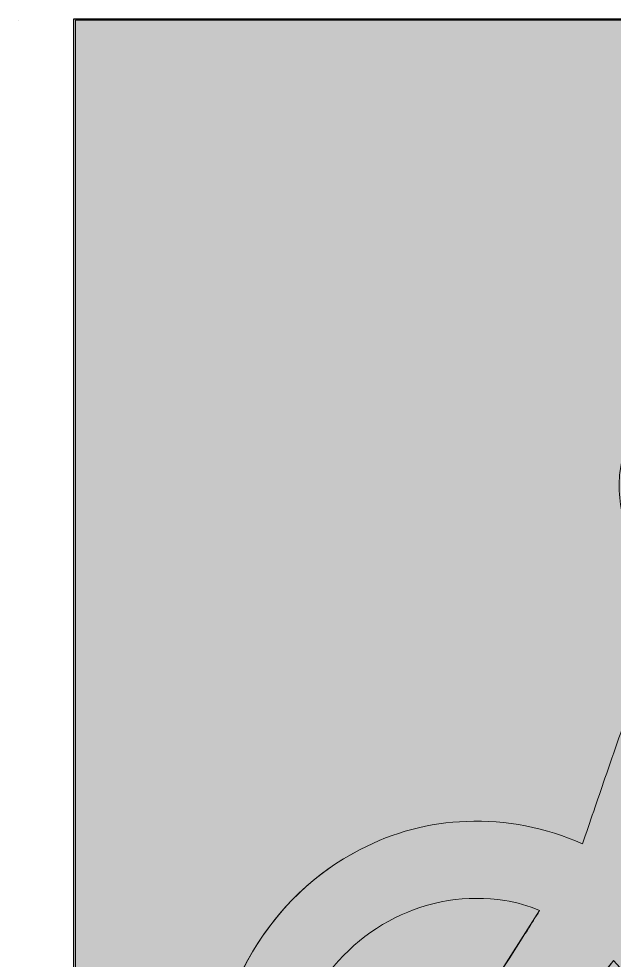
# Model space of a CAD drawing. Header units: millimetres. Extents: x 2995.8 to 3057.8, y 1058.7 to 1124.6.
# Drawn here: x 2995.76 to 3016.61, y 1091.65 to 1124.6 of the extents above; entities that cross this region are included whole.
import ezdxf

# ---------------------------------------------------------------- set-up
doc = ezdxf.new("R2010")
doc.units = ezdxf.units.MM
doc.layers.add('GSCOLORFILL', color=3, linetype='Continuous', lineweight=0)
doc.layers.add('GSDIMS', color=1, linetype='Continuous', lineweight=0)
doc.layers.add('L18', color=4, linetype='Continuous')

# ---------------------------------------------------------------- blocks, each defined once
blk = doc.blocks.new('*U2')
at = {"layer": 'GSCOLORFILL', "true_color": 0xfedb00, "transparency": 33554687}
blk.add_hatch(color=40, dxfattribs=at).paths.add_polyline_path([(-300, -300), (300, -300), (300, 300), (-300, 300)])
at = {"layer": 'GSCOLORFILL', "color": 40, "linetype": 'Continuous', "true_color": 0xfedb00, "transparency": 33554687}
blk.add_lwpolyline([(-300, -300), (300, -300), (300, 300), (-300, 300), (-300, -300)], close=True, dxfattribs=at)
blk.add_lwpolyline([(-300, -300), (300, -300), (300, 300), (-300, 300), (-300, -300)], close=True, dxfattribs=at)
blk = doc.blocks.new('Bicycle AUS 2018')
at = {"layer": 'GSCOLORFILL'}
h = blk.add_hatch(color=256, dxfattribs=at)
h.dxf.hatch_style = 1
edge = h.paths.add_edge_path()
edge.add_arc((-174.2538933044455, 96.50983226668625), 104.7960433011255, 0.4755107794097918, 8.8096309631827)
edge.add_arc((-163.9471123168294, 98.66018904284417), 94.28310745314866, 8.47753073448007, 38.3528545089831)
edge.add_arc((-173.4479617378956, 91.72752262532111), 106.0364447769996, 38.10501252996963, 44.36545297782136)
edge.add_arc((-94.30047169070487, 169.1083235864991), 4.652877219214307, 217.5241994949173, 224.0774512428846, ccw=False)
edge.add_arc((-93.19767495168313, 169.9766829580244), 6.05643949672824, 206.5432164093967, 217.6848630755323, ccw=False)
edge.add_arc((-94.39153577242378, 169.3758641177851), 4.71992666919776, 200.880745959887, 206.4948147006968, ccw=False)
edge.add_arc((-95.89288660795474, 168.8223619090728), 3.119948336465533, 191.4004319799403, 201.2106992593581, ccw=False)
edge.add_arc((-97.05493867677546, 168.5855949659091), 1.934024935165078, 181.4497121789017, 191.3293687231194, ccw=False)
edge.add_arc((-97.76210227229451, 168.5662840901773), 1.226599950280632, 169.3654600570968, 181.3836733278735, ccw=False)
edge.add_arc((-98.04284561997453, 168.6119189837177), 0.9422826253851898, 161.6424229289275, 168.942349732799, ccw=False)
edge.add_arc((216.2489548043671, 62.86101836594041), 332.548349166754, 160.4931002721359, 161.4039488722052, ccw=False)
edge.add_arc((435.4109695134199, -14.6318256742623), 565.0072022812006, 159.9690240346311, 160.5070749021045, ccw=False)
edge.add_arc((1386.002224813597, -358.6713012608673), 1575.939875857129, 159.6649004247236, 160.0554270509728, ccw=False)
edge.add_line((-91.7191284349733, 188.9837858786541), (-76.81296040173447, 220.9471919113753))
edge.add_arc((-69.3411561894131, 228.8600374410607), 10.88305943032223, 222.8032536832719, 226.6420839859713, ccw=False)
edge.add_arc((-72.51253242087924, 225.9773870549982), 6.597657275676644, 212.9035279255842, 223.1499375003015, ccw=False)
edge.add_arc((-74.63399299062672, 224.6216583512158), 4.080065160901094, 193.3711560833652, 213.1026763863658, ccw=False)
edge.add_arc((-74.77190002121523, 224.5366160085343), 3.926558929113919, 174.9549987676874, 192.6292135645836, ccw=False)
edge.add_arc((-73.08485004603372, 224.4065565619638), 5.61854180772044, 165.6201205405624, 175.1467191579512, ccw=False)
edge.add_arc((-69.72795435433987, 223.5565078295446), 9.081382594511691, 158.1367239465885, 165.6848970760875, ccw=False)
edge.add_arc((-342.7205168691224, 330.6912124162883), 284.1812015212621, 338.5866301753921, 339.7380673343114)
edge.add_arc((-2207.921998637196, 1000.897931661924), 2266.128848841357, 340.1731676682552, 340.6065343007783)
edge.add_arc((-60.25135631767619, 244.9064603411243), 10.71385903822818, 156.2026111756829, 160.8459239299384, ccw=False)
edge.add_arc((-66.27042734234692, 247.57899601958), 4.12819671393153, 145.5512016197421, 156.4329316615307, ccw=False)
edge.add_arc((-67.74206594418024, 248.6156010031827), 2.328367867918318, 108.70432571400781, 146.1013528633212, ccw=False)
edge.add_arc((-67.27250103116278, 246.9823102920818), 4.026755394590161, 88.8054236028143, 107.58009994874911, ccw=False)
edge.add_line((-67.18855211726577, 251.0081905172892), (-46.47004106178747, 283.8526739446502))
edge.add_arc((-104.8017177522268, 283.8142665509034), 58.33168933475041, 0.03772532131144522, 1.225898699178358)
edge.add_arc((-270.6264228203379, 280.3834214787046), 224.1918711370081, 1.19583146035947, 1.485127826404417)
edge.add_arc((18.41676887775634, 287.901625703695), 64.94908431331847, 180.5627439548861, 181.5066624243578, ccw=False)
edge.add_arc((-15.58733964687318, 287.5565641006348), 30.94322883518285, 179.270578456306, 180.5422444428416, ccw=False)
edge.add_arc((-29.33651762690294, 287.7999514267817), 17.19220240020001, 174.5064062645873, 179.4983137412543, ccw=False)
edge.add_arc((-33.00831690215591, 288.1015427929061), 13.50849280185539, 173.5908765310562, 174.288769556006, ccw=False)
edge.add_arc((-53.72515208690877, 290.4725945869472), 7.343669074901914, 353.2501478581846, 361.9209803998119)
edge.add_arc((-51.12656648234348, 290.5699355737406), 4.74329179327326, 1.798028454565653, 15.87804840833088)
edge.add_arc((-50.29445274353431, 290.7765363047341), 3.886510063344519, 16.30469916907055, 43.14355684706314)
edge.add_arc((-51.53825584430491, 289.6377086252529), 5.572839337886198, 42.94193104090525, 54.26621768281468)
edge.add_arc((-52.88207806446559, 287.8660963569397), 7.795948034379521, 53.85334900127741, 57.90276310817497)
edge.add_arc((-54.08258093077783, 285.9941245124651), 10.01970571632727, 57.77515116980378, 61.84861549258934)
edge.add_arc((122.7918142824777, 613.6133592129156), 362.2959765151696, 240.6453004250984, 241.6304990109881, ccw=False)
edge.add_arc((235.6667451465777, 814.6163361265156), 592.8234857293742, 240.05784100220228, 240.6600541425511, ccw=False)
edge.add_arc((655.3764799957162, 1543.27421238046), 1433.715013902781, 239.8088238574413, 240.0578710657888, ccw=False)
edge.add_arc((12975.00524932133, 22771.05284114488), 25977.38628094675, 239.8539057923187, 239.8676505938514, ccw=False)
edge.add_arc((-82.55062285390422, 287.1148436867081), 23.13760699243365, 60.07829531607966, 61.23067955987811)
edge.add_arc((-51.31674000949801, 344.3011672409459), 42.02252280600869, 240.4327539623176, 241.4275229773305, ccw=False)
edge.add_arc((-66.140168467126, 318.167390732195), 11.97741864556744, 237.50578836730222, 240.4208199511338, ccw=False)
edge.add_arc((-69.12749328130353, 313.4615337797277), 6.40345533587255, 233.20862642941222, 237.4305585363121, ccw=False)
edge.add_arc((-70.35656120416445, 311.8060918648353), 4.341655212109862, 228.6462241947926, 233.11380627679068, ccw=False)
edge.add_arc((-71.43326082051675, 310.6043971630439), 2.72826467447648, 217.8446186791297, 228.9455080888601, ccw=False)
edge.add_arc((-72.22396179546165, 309.986274170521), 1.724636367399282, 203.0885264505608, 217.7447798146588, ccw=False)
edge.add_arc((-72.4733834528089, 309.8657747398527), 1.447997852120724, 200.683391235619, 202.5726983432408, ccw=False)
edge.add_arc((-61.82830330327405, 313.8541948645155), 12.8157212179003, 191.4843680947414, 200.5558453100923, ccw=False)
edge.add_arc((-65.16676321212844, 313.1600278042408), 9.405904251847677, 187.1429820699624, 191.3894636029939, ccw=False)
edge.add_arc((-67.52284771743979, 312.858459272691), 7.030609455284773, 183.0184990597339, 187.091977221623, ccw=False)
edge.add_arc((-70.13101517074115, 312.7437289803003), 4.420077755238991, 174.3882159361301, 183.3136690338837, ccw=False)
edge.add_arc((-71.97675055874635, 312.9232817051331), 2.565631008868293, 163.8200159449032, 174.3480668203333, ccw=False)
edge.add_arc((-72.97264832523304, 313.2100097736287), 1.529282779132991, 150.3166177258947, 163.7397858207669, ccw=False)
edge.add_arc((-73.3275595522357, 313.4006173479009), 1.126600371542974, 138.5918199948021, 149.7999371451167, ccw=False)
edge.add_arc((-68.59234330719694, 309.1046312708796), 7.520077755410319, 129.2194041820576, 137.9053331908293, ccw=False)
edge.add_arc((-67.34626021160057, 307.5837950260444), 9.486204587474388, 110.7870391582193, 129.2421522461008, ccw=False)
edge.add_arc((-68.01121867599863, 309.2803315014485), 7.664136743977052, 103.22642390880208, 110.6406584685775, ccw=False)
edge.add_arc((-68.4546438771783, 311.2309587061889), 5.663816181146761, 92.02052870699453, 103.3745292154639, ccw=False)
edge.add_arc((-57.84576143280841, -67.40843850241765), 384.4516595505806, 90.5547970817334, 91.61104085835859, ccw=False)
edge.add_arc((-55.28581143060025, -331.7518337897924), 648.8074500603432, 89.92878565951622, 90.554816813723, ccw=False)
edge.add_arc((-53.17059042979906, -1752.473267810536), 2069.52879677581, 89.64363118277208, 90.0362347498804, ccw=False)
edge.add_line((-40.29859914971985, 317.0154981712503), (-28.66539998500821, 317.0155185375665))
edge.add_line((-28.66539998500821, 317.0155185375665), (-28.66539998500821, 349.7957691489592))
edge.add_arc((-26.51661500057153, 378.264497420482), 28.54970693907633, 265.1688720097796, 265.6835688034196, ccw=False)
edge.add_arc((-20.27721347674911, 449.8772579043687), 100.4336951025478, 264.6928058506484, 265.06272532411884, ccw=False)
edge.add_arc((-30.91848436557859, 334.6140335732177), 15.31981809957767, 84.938484535662, 85.9684231459533)
edge.add_arc((-30.35071992079044, 342.5655393775548), 7.348074918885921, 86.02549226497356, 88.02899507200789)
edge.add_arc((-30.26606697446154, 344.8045206971881), 5.107512386389489, 88.11420567968588, 89.98130237728387)
edge.add_arc((-53.49593226861982, -8337.04230444985), 8686.985401262478, 89.84677419571123, 90.08278238911006)
edge.add_arc((-61.28947783910139, -1457.229848220383), 1807.170140472451, 90.1508392572593, 90.5289833837336)
edge.add_arc((-76.90413279161126, 312.4043094029381), 37.47423612997017, 91.63589449400139, 173.5174155955242)
edge.add_arc((-74.81983667538643, 311.9110948346251), 39.60170956354279, 173.1488528495187, 178.8729654020769)
edge.add_arc((-76.28942756221213, 311.7856215288649), 38.13518332069113, 178.6410562718854, 193.3521310190615)
edge.add_arc((-78.56531104676858, 311.4124789032279), 35.8350157139068, 193.6119895502314, 215.3288845381197)
edge.add_arc((-72.89917297896082, 315.3768171440092), 42.75018752246567, 215.2722433525214, 226.8996180800352)
edge.add_arc((-68.29874178891191, 320.0505512685068), 49.30640497176608, 226.7072106464534, 229.326403865319)
edge.add_arc((-88.1459517436954, 297.0249739595658), 18.90766396056832, 229.4655488852977, 230.6015313249966)
edge.add_arc((-120.8656069359008, 257.0251829758823), 32.7698492438268, 49.72851742303561, 50.783596698479016, ccw=False)
edge.add_arc((-106.0102332923527, 274.5608455238157), 9.787647753935657, 46.761666352787984, 49.724270187212824, ccw=False)
edge.add_arc((-103.0622868138276, 277.7215710242457), 5.465608926159683, 43.51902364320313, 46.577200767555325, ccw=False)
edge.add_arc((-101.2283929678411, 279.4329331176345), 2.957413035377065, 35.247326017902026, 43.941833952574086, ccw=False)
edge.add_arc((-100.151620178062, 280.1973119652351), 1.63692063312444, 25.39335602796001, 35.148237557692084, ccw=False)
edge.add_arc((-99.57545076408535, 280.4727094313736), 0.9983204782670823, 12.929008870356427, 25.295158089229403, ccw=False)
edge.add_arc((-99.31545386073664, 280.5365290406428), 0.7306468855887446, -0.5254913227909128, 12.613060739275625, ccw=False)
edge.add_arc((-48.38003388108712, 279.7264172683703), 50.21123176887704, 179.0831930414892, 180.1252102565107)
edge.add_arc((-12.40839340445964, 279.9104921101663), 86.18325314508421, 180.1953244945678, 181.4216236666733)
edge.add_arc((-2373.20922902148, 219.6714455074365), 2275.386019889367, 1.3929755704543823, 1.4631791611009817, ccw=False)
edge.add_arc((-165.2639588623252, 273.5400573327718), 66.78395996831908, -0.7448187472812151, 1.2399274529929016, ccw=False)
edge.add_arc((-132.908142479939, 273.1490131649675), 34.4258068840869, 355.4106147934637, 359.205937592074, ccw=False)
edge.add_arc((-120.6968351828176, 272.1902868690096), 22.17695104515885, 349.5777415905637, 355.3552583018411, ccw=False)
edge.add_arc((-114.9074322211834, 271.167343564959), 16.29806637364507, 341.69872667266225, 349.432748016968, ccw=False)
edge.add_arc((-1021.999802600779, 576.5565688557457), 973.4180752235596, 340.51686905791087, 341.39836776129494, ccw=False)
edge.add_arc((-1726.916764483812, 825.4775971716609), 1720.993817623152, 340.03294263635655, 340.5316084123386, ccw=False)
edge.add_arc((-5655.237225397765, 2243.043575982948), 5897.256602586073, 339.8301457029165, 340.121231552701, ccw=False)
edge.add_arc((21211.8503142033, -7490.002658328034), 22678.55176972075, 160.1528388466267, 160.2147466238368)
edge.add_arc((-167.0405370665747, 94.71422329947971), 99.85080214484854, 66.94617983621167, 92.08750918027337)
edge.add_arc((-167.5424787594206, 99.08869270903593), 95.46156573703892, 91.88208229695671, 116.3208192564343)
edge.add_arc((-167.095824433071, 97.37954861596327), 97.19221753314685, 116.1100798154996, 179.9999999999999)
edge.add_line((-264.2880419662179, 97.37954861596336), (-237.1891174841612, 97.37954861596336))
edge.add_arc((-167.1535836751071, 97.25569315432304), 70.035643326056, 149.2192607166229, 179.8986744665491, ccw=False)
edge.add_arc((-166.8541501541603, 97.25734108698904), 70.29222303066707, 81.55527457727919, 149.3453190556065, ccw=False)
edge.add_arc((-165.3818424105286, 109.9532517949137), 57.51919320610207, 67.90596698249988, 81.14874062657458, ccw=False)
edge.add_line((-143.7472765852785, 163.2486845132416), (-176.5134922589259, 114.5234742659536))
edge.add_arc((-162.5953214545963, 105.0050777454949), 16.86165326589226, 145.6324501601819, 165.120924709065)
edge.add_arc((-165.7655110537502, 105.6336003370616), 13.63793329896586, 164.2529531188406, 217.2452114528445)
edge.add_arc((-165.7655110537504, 105.633600337061), 13.63793329896535, 217.2452114528429, 247.8129560284321)
edge.add_arc((-164.6527838350497, 108.4704727534689), 16.68500335487603, 247.9535967546746, 265.8062880783184)
edge.add_arc((-164.9101991485375, 104.062095065456), 12.26978024932722, 265.4997088447429, 303.8113182216604)
edge.add_arc((-165.831466862371, 105.4674868172022), 13.95014277456237, 303.7431962955534, 318.62920601709)
edge.add_arc((-174.0829249238259, 112.548980868375), 24.82319235547706, 318.9508210181934, 322.3309773639782)
edge.add_line((-154.4340266377512, 97.37954861596336), (-150.8013776228531, 101.9761355378159))
edge.add_line((-150.8013776228531, 101.9761355378159), (-116.5391304742848, 145.8093744190942))
edge.add_arc((-164.9693252104675, 97.47911067492166), 68.42001283079287, -0.08337455015168871, 44.94082684043673, ccw=False)
edge.add_line((-96.54938481907084, 97.37954861596336), (-69.46145901149112, 97.37954861596336))
blk.add_lwpolyline([(-69.46145901149113, 97.37954861596336, 0.03638049698646185), (-70.69416541742339, 112.5595503806376, 0.1310991056470203), (-90.0098940618509, 157.1631129675307, 0.0273231209513847), (-97.64309923711016, 165.8716420292408, -0.02860175041976925), (-97.99065071147379, 166.2742725615949, -0.04865293910233624), (-98.61575091167788, 167.2702254451015, -0.02450089680506294), (-98.8014779635314, 167.6935687710361, -0.04283152938915593), (-98.951277378967, 168.2056581600968, -0.04313485655563107), (-98.98834455982296, 168.5366650033338, -0.05248746827215661), (-98.96763448295314, 168.7926455866668, -0.03186271559681179), (-98.93717497779119, 168.9086874892067, -0.003974347689921897), (-97.21154685865349, 173.9056869939331, -0.002347694108377813), (-95.41757765567218, 178.899030108428, -0.001703995510426336), (-91.7191284349733, 188.9837858786541), (-76.81296040173447, 220.9471919113753, -0.01675162371764423), (-77.3259619883338, 221.4651838983968, -0.0447382080527071), (-78.05183585728082, 222.3933671099144, -0.08630835358902857), (-78.60345746600296, 223.6781099974337, -0.07727155499730089), (-78.68324721364752, 224.8819103236574, -0.04159158577648936), (-78.5273653759723, 225.8019199298669, -0.03294703205707659), (-78.15615969744482, 226.9383511911386, 0.005024134660547701), (-76.12466642072513, 232.2757267356093, 0.001890920905161301), (-70.37209249071338, 248.4217803559736, -0.02026304653260862), (-70.05430225326882, 249.229541010609, -0.04751621657915162), (-69.67467054151848, 249.9141911612778, -0.1646391513482818), (-68.48873743462764, 250.8209986121656, -0.08210372461138733), (-67.18855211726577, 251.0081905172892), (-46.47004106178747, 283.8526739446502, 0.005184430830933228), (-46.48337966643294, 285.0622343216742, 0.001262294195825021), (-46.50986086981857, 286.1939071203587, -0.004118644578939174), (-46.52918275611592, 287.2637232744187, -0.005548746557639802), (-46.52806097782013, 287.9504857516968, -0.02178475054332626), (-46.44975467179665, 289.4458375755539, -0.003045142190391005), (-46.43238374286238, 289.6094576558953, 0.03785170602552033), (-46.38561009329123, 290.7187628334686, 0.06151308669840593), (-46.56424929413743, 291.867656233333, 0.1176448931808975), (-47.45868930439565, 293.4342432467656, 0.04945177386444838), (-48.28360663422927, 294.1614014536008, 0.01767074115064224), (-48.73964084364434, 294.470414612922, 0.01777571297664161), (-49.3552556333868, 294.8285400661081, -0.004298766256676257), (-54.81102900770907, 297.8355818847418, -0.002627656572061137), (-60.22656108671947, 300.9171668078827, -0.001086673872377389), (-65.6199295219576, 304.0394006708812, -5.997301051681653e-05), (-71.00921196499394, 307.1683893091076, 0.00502826720230352), (-71.41485405325876, 307.3964489129935, -0.004340525910632676), (-72.05253228359288, 307.7509368484148, -0.01271991067854666), (-72.57461025133352, 308.0650882056998, -0.01842373813931936), (-72.96254210962479, 308.3335087483042, -0.01949597376466638), (-73.22512096831133, 308.5470529174831, -0.04847468260353824), (-73.58770998208593, 308.9305462305501, -0.06403728871357049), (-73.81045486720404, 309.309952994548, -0.008243844147922764), (-73.82805271161806, 309.3543365920932, -0.03960247048268013), (-74.38744175288184, 311.3025773895552, -0.01853089178925676), (-74.4996676342098, 311.9904424746387, -0.01777577338020219), (-74.54370279984687, 312.4882387646444, -0.03896433680987783), (-74.52990885905047, 313.1759577175576, -0.04596962801214779), (-74.4407597224199, 313.6382091944629, -0.05863668426580552), (-74.30125124354481, 313.9673208748322, -0.0489436619516181), (-74.17252858630854, 314.145772183233, -0.03791767133080676), (-73.34722616385307, 314.9306640949285, -0.08070012723723496), (-70.71287140848926, 316.4525044318375, -0.03236199160706441), (-69.76477197529175, 316.7411654264811, -0.04958174295886596), (-68.65433627106785, 316.8912534583765, -0.004608765532202383), (-61.56836242574671, 317.0251978680786, -0.002731583009155662), (-54.47939282257834, 317.0551151116767, -0.001713057900970388), (-40.29859914971985, 317.0154981712503), (-28.66539998500821, 317.0155185375665), (-28.6653999850082, 349.7957691489592, -0.002245792200220378), (-28.92104880740006, 349.8162204186015, -0.001614079596518746), (-29.5668895202075, 349.8741127990315, 0.004493985213746161), (-29.84140554690657, 349.8959420869642, 0.00874215283574453), (-30.09799213474344, 349.9092668833737, 0.008146926443087154), (-30.26440021403368, 349.9120328116187, 0.001029780373132387), (-66.0471037788533, 349.9340296862761, 0.001649966510794936), (-77.97394226508868, 349.8632720315964, 0.37329556562933), (-114.1387668614125, 316.635195741846, 0.02498134743841488), (-114.4138849971723, 312.6900286233904, 0.06427747672534147), (-113.3937847454422, 302.9788692942439, 0.09504246420356557), (-107.8011713992855, 290.6902005375637, 0.05077756667089837), (-102.1094630012363, 284.1624376047562, 0.01142888392605708), (-100.4341399619207, 282.6548595981822, 0.004956699047288115), (-100.1468324963271, 282.4140664721135, -0.004603684329453309), (-99.68284534697113, 282.0282554056798, -0.0129275179155592), (-99.30535526327094, 281.6912493812601, -0.01334460702701766), (-99.09892356610408, 281.48516408146, -0.03795515782859274), (-98.81316693135841, 281.1396771097184, -0.04258942262201584), (-98.67285058974085, 280.8992732631746, -0.05400993015082464), (-98.60243966898634, 280.6960772583802, -0.05739063276387257), (-98.58483770499015, 280.5298279673893, 0.004546689146056917), (-98.59114575381, 279.616689182657, 0.005350790607144044), (-98.56511915285955, 277.7723314556329, -0.0003063209604576382), (-98.4956365807393, 274.9852039524362, -0.00866030550327556), (-98.48564165933885, 272.6719210604128, -0.01656173374875512), (-98.59271439772647, 270.394457818828, -0.02521451382091798), (-98.88577570817552, 268.1784491039698, -0.0337588499936438), (-99.43374650296187, 266.0495297921217, -0.003846282648520903), (-104.3199093318915, 251.8931082354549, -0.002175843348159158), (-109.3734126355312, 237.7929664482244, -0.001270102304134715), (-119.6324276999985, 209.643723408316, 0.0002701236427965998), (-127.9394000789398, 186.5906826089454, 0.110141915887981), (-170.6776872402475, 194.4987603159125, 0.1070401259133418), (-209.8698423150254, 184.6533164001307, 0.2862256506939027), (-264.2880419662179, 97.37954861596336), (-237.1891174841612, 97.37954861596334, -0.1346695675407129), (-227.3234444716718, 133.0967197553645, -0.3047292285170592), (-156.5313705731769, 166.787455715943, -0.05784689495368226), (-143.7472765852785, 163.2486845132416), (-176.5134922589259, 114.5234742659536, 0.08524006409859089), (-178.8916021556506, 109.3348105515256, 0.2354330914604138), (-176.6220231479947, 97.37954861596336, 0.1341735146701021), (-170.9156230942003, 93.00547416419431, 0.07805500289480137), (-165.8729371697959, 91.83014334591417, 0.1687406555315564), (-158.0825602062791, 93.86744677132947, 0.06504396593692471), (-155.362609140418, 96.24742708701706, 0.01474978386219862), (-154.4340266377512, 97.37954861596336), (-150.8013776228531, 101.9761355378159), (-116.5391304742848, 145.8093744190942, -0.1990221462967542), (-96.54938481907084, 97.37954861596336)], format="xyb", close=True)
at = {"layer": 'GSCOLORFILL', "linetype": 'Continuous'}
for points in [[(125.1908103457104, 248.8661262815581, -0.0004600698243318485), (117.0446363988058, 266.7460272617118, -0.02716582904416068), (116.8991898919248, 267.1204544740644, -0.02986547973754838), (116.7561945788652, 267.6657432099555, -0.04269755240754574), (116.6417274443388, 268.7012783729879, -0.06024916354950219), (116.7936418428062, 270.3542442220287, -0.03236514848352871), (116.9894249361414, 271.0385438461926, -0.01527159560560775), (117.0889127705445, 271.2899255523917, -0.006655190659858644), (123.3667422729577, 285.2731415131288, -0.003052933080741083), (127.2887305907616, 293.5922130154277, -0.04789370509125038), (127.5616730535075, 294.0389326844988, -0.03691552676728711), (127.9321280814997, 294.4654099471277, -0.08614271405770235), (129.3876819228412, 295.4776169937618, -0.03391922207246593), (129.907300577705, 295.6773543280237, -0.01628991588643063), (130.1100763942954, 295.7319898592559, -0.006947911525657416), (131.4800002748493, 296.0313410474555, -0.004798198010719274), (132.857570116073, 296.298624297116, -0.002655088158221319), (134.2399304967694, 296.5455189945501, 0.001097843440481086), (137.0076011917959, 297.0248602779784, 0.003758524434232221), (138.387200663733, 297.2806656365938, 0.005909508523371058), (139.7601689903563, 297.5627999882236, 0.007885388051602295), (141.1236507504705, 297.882942719179, 0.04823611092297023), (141.5208161153373, 298.028672374292, 0.0431644599622102), (142.0274908039564, 298.3282827244575, 0.08477653171773869), (143.1890484247147, 299.5028177226181, 0.05070690159219325), (143.5382112869002, 300.1232507335649, 0.04683841747310977), (143.6680553843189, 300.525905049411, 0.004528191654374005), (144.5750043651951, 305.0625873791864, 0.003111767443696357), (145.4127664236512, 309.6138690164344, 0.001697450292134432), (146.2068885577542, 314.173978497146, 0.0007555936696678702), (146.9829177655724, 318.7371443573184, 0.002900330985330271), (147.8541040518344, 324.0645659492016, 0.000588756542331614), (149.2794235968458, 333.1694391249571, -0.0006829858752393986), (138.4187799101232, 333.8453363837848, 0.001707984012050874), (133.1552352855356, 334.1552113587863, 0.003106181052908441), (127.9374384990433, 334.4119600815943), (88.71439790552313, 335.9008574586605, -0.001313902705738481), (78.34340565154162, 336.368076627065, 0.0007341251730178889), (57.60349850784723, 337.3498122331298, 0.002048212686084786), (47.2310627911952, 337.771320318277, 0.1297059719617209), (41.20525990419446, 336.3678244535422, 0.1651017538114861), (35.14477052714165, 330.047384317475, 0.04444942636302158), (34.43091443243929, 328.0343448575691, 0.1745294273028864), (35.30332531044041, 318.7044612802329, 0.1704990864840498), (40.67644900337518, 313.2254947212036, 0.002921131252434913), (47.68602084048871, 309.8701685267224, 0.01003989262276563), (61.86803903811779, 303.5039461882375, 0.006907030141079349), (69.0612284918343, 300.5794277287714, 0.01306294777835276), (73.01186884555636, 299.1625215085428, 0.008983490335421248), (77.03953092824077, 297.9114603155308, 0.00356893797380986), (79.76084080678447, 297.13688381876, 0.001796404506016439), (85.2725572698746, 295.6422312070949, -0.003399881131724456), (89.45124002351349, 294.4917423896381, -0.001697018535130737), (90.85005057029184, 294.0895584606183, -0.002636281909581207), (90.03886400887905, 292.3162014017867, 0.00104816311011563), (89.22027683726446, 290.5415450356163, 0.004720755341941585), (88.42160792303685, 288.7562001720489, 0.007788987735329485), (87.6701761337863, 286.950777621023, -0.03947413850752235), (87.15847016511907, 285.8843827367732, -0.06708143669837192), (86.42014605266513, 284.928483375817, -0.1033444285992764), (85.16009547602198, 284.1323576670029, -0.04465954660611195), (84.32460803515141, 283.9000841500642, -0.03019657096389085), (83.46722794347397, 283.7939298214146, -0.01835577315546404), (82.74629329586378, 283.7722371782384), (-46.47004106178747, 283.8526739446502, 0.005184430830933229), (-46.48337966643294, 285.0622343216742, 0.001262294195825021), (-46.50986086981857, 286.1939071203587, -0.004118644578939174), (-46.52918275611592, 287.2637232744187, -0.005548746557639913), (-46.52806097782059, 287.9504857516968, -0.02178475054332626), (-46.44975467179665, 289.4458375755539, -0.003045142190391005), (-46.43238374286238, 289.6094576558953, 0.03785170602552033), (-46.38561009329123, 290.7187628334686, 0.06151308669840596), (-46.56424929413743, 291.867656233333, 0.1176448931808976), (-47.45868930439565, 293.4342432467656, 0.0494517738644483), (-48.28360663422973, 294.1614014536008, 0.01767074115064221), (-48.73964084364479, 294.470414612922, 0.01777571297664161), (-49.35525563338661, 294.828540066108, -0.004298766256676257), (-54.81102900770884, 297.8355818847417, -0.002627656572061137), (-60.22656108671936, 300.9171668078825, -0.001086673872377389), (-65.61992952195897, 304.0394006708816, -5.997301051681653e-05), (-71.00921196499394, 307.1683893091076, 0.00502826720230352), (-71.41485405325875, 307.3964489129935, -0.004340525910632899), (-72.05253228359288, 307.7509368484148, -0.01271991067854666), (-72.57461025133398, 308.0650882056998, -0.01842373813931936), (-72.96254210962479, 308.3335087483042, -0.01949597376466638), (-73.22512096831133, 308.5470529174831, -0.04847468260353813), (-73.58770998208593, 308.9305462305501, -0.06403728871357049), (-73.81045486720404, 309.309952994548, -0.008243844147922764), (-73.82805271161806, 309.3543365920932, -0.03960247048268013), (-74.38744175288184, 311.3025773895552, -0.01853089178925676), (-74.4996676342098, 311.9904424746387, -0.01777577338020219), (-74.54370279984732, 312.4882387646444, -0.03896433680987794), (-74.52990885905047, 313.1759577175576, -0.04596962801214779), (-74.4407597224199, 313.6382091944629, -0.05863668426580585), (-74.30125124354481, 313.9673208748322, -0.04894366195161832), (-74.17252858630854, 314.145772183233, -0.03791767133080687), (-73.34722616385307, 314.9306640949285, -0.08070012723723491), (-70.71287140848926, 316.4525044318375, -0.03236199160706424), (-69.76477197529175, 316.7411654264811, -0.04958174295886602), (-68.65433627106768, 316.8912534583765, -0.004608765532202383), (-61.56836242574627, 317.0251978680785, -0.002731583009155606), (-54.47939282257857, 317.0551151116765, -0.001713057900970443), (-40.2985991497203, 317.0154981712503), (-28.66539998500821, 317.0155185375665), (-28.66539998500821, 349.7957691489592, -0.002245792200220378), (-28.92104880739998, 349.8162204186015, -0.001614079596518968), (-29.56688952020795, 349.8741127990315, 0.004493985213746161), (-29.84140554690703, 349.8959420869642, 0.00874215283574453), (-30.09799213474389, 349.9092668833737, 0.008146926443087154), (-30.26440021403505, 349.9120328116164, 0.001029780373132387), (-66.0471037788534, 349.9340296862761, 0.001649966510794881), (-77.97394226508868, 349.8632720315964, 0.3732955656293302), (-114.1387668614125, 316.635195741846, 0.02498134743841488), (-114.4138849971723, 312.6900286233904, 0.06427747672534158), (-113.3937847454422, 302.9788692942439, 0.09504246420356569), (-107.8011713992855, 290.6902005375637, 0.05077756667089837), (-102.1094630012362, 284.1624376047562, 0.01142888392605708), (-100.4341399619207, 282.6548595981822, 0.004956699047288115), (-100.1468324963271, 282.4140664721135, -0.004603684329453447), (-99.68284534697113, 282.0282554056798, -0.01292751791555931), (-99.30535526327094, 281.6912493812601, -0.01334460702701772), (-99.09892356610453, 281.48516408146, -0.03795515782859251), (-98.81316693135841, 281.1396771097184, -0.04258942262201578), (-98.67285058974085, 280.8992732631746, -0.05400993015082436), (-98.60243966898634, 280.6960772583802, -0.05739063276387212), (-98.58483770499015, 280.5298279673893, 0.004546689146056917), (-98.59114575381, 279.616689182657, 0.005350790607144044), (-98.56511915286, 277.7723314556333, -0.0003063209604576773), (-98.49563658073976, 274.9852039524362, -0.00866030550327556), (-98.48564165933885, 272.6719210604128, -0.01656173374875512), (-98.59271439772692, 270.394457818828, -0.02521451382091798), (-98.88577570817597, 268.1784491039698, -0.0337588499936438), (-99.4337465029621, 266.049529792122, -0.003846282648520903), (-104.3199093318913, 251.8931082354557, -0.002175843348159158), (-109.3734126355312, 237.7929664482263, -0.001270102304134715), (-119.6324277000022, 209.6437234083137, 0.0002701236427965998), (-127.9394000789398, 186.5906826089454), (-127.9394000789398, 186.5906826089454, 0.1101419158879811), (-170.6776872402475, 194.4987603159125, 0.1070401259133418), (-209.8698423150254, 184.6533164001307, 0.3272037833814946), (-263.1994948198999, 82.87397426710322, 0.06700836695255562), (-255.7876807787438, 57.17339800696072, 0.106072896501325), (-232.9721746915375, 25.9045606278728, 0.04503147494584418), (-217.0066105269671, 13.83326725210372, 0.1433507743900967), (-167.9363604462701, -0.05324343338861581, 0.04181425219119908), (-150.7745925755075, 1.491660886018508, 0.0490684510275845), (-130.465031128711, 6.995585525761726, 0.1344595625562089), (-91.9106559788006, 35.10035501146695, 0.04849713668043302), (-80.48291597272419, 52.58803611941357, 0.006410584156600857), (-79.0626848043612, 55.36205436464024, 0.1155287165247445), (-69.45909748404529, 95.9985001515488, 0.03967990386741343), (-70.69416541742339, 112.5595503806376, 0.1310991056470203), (-90.00989406185136, 157.1631129675307, 0.0273231209513847), (-97.64309923711016, 165.8716420292408, -0.02860175041976925), (-97.99065071147379, 166.2742725615949, -0.04865293910233624), (-98.61575091167788, 167.2702254451015, -0.02450089680506294), (-98.8014779635314, 167.6935687710361, -0.04283152938915582), (-98.951277378967, 168.2056581600968, -0.04313485655563096), (-98.98834455982296, 168.5366650033338, -0.05248746827215683), (-98.96763448295314, 168.7926455866668, -0.03186271559681179), (-98.93717497779107, 168.9086874892068, -0.003974347689921897), (-97.21154685865395, 173.9056869939332, -0.002347694108377813), (-95.41757765567218, 178.8990301084282, -0.001703995510426336), (-91.7191284349733, 188.9837858786541, 0.002584091660270124), (-91.48392679752487, 188.793714367333, 0.001733718512091583), (-90.87475368817923, 188.3121964139573, -0.005065895784177181), (-90.61415690005879, 188.1012571850833, -0.009712133574538625), (-90.37542980651097, 187.8955999126206, -0.009032163504651887), (-90.22566645727375, 187.7560228640154, 0.0001207123383509911), (-73.88512772206104, 171.9198024915549, 0.0004190732553316967), (-68.42861638699333, 166.6511016884679, -0.0002994584054039949), (-30.43203345454413, 130.0643865518437, -0.000357604344288858), (-17.78889093784846, 117.8457092537378, -0.06086739919890887), (-17.53663627507012, 117.5283565800864, -0.02771256641374904), (-17.4123511620819, 117.3009643894861, -0.02287763512557404), (-17.30691725271663, 117.0516308144829, -0.02403214806918951), (-17.19361291875202, 116.6932486191063, -0.02345538243348484), (-17.09186271091812, 116.2193876908882, -0.03985861357005685), (-16.99708929091412, 115.0901466520054, -0.009412155081260918), (-17.02437347212162, 113.0650606502309, -0.005060475327522578), (-17.11064677928516, 111.030106213514, 0.000892009971685314), (-17.27434912184981, 107.97334900345, 0.007405757137563394), (-17.36725291301809, 105.4360108225501, 0.01432405279551808), (-17.34791945630559, 102.9212293563146, 0.02156471405896073), (-17.14821283265019, 100.4416633194965, 0.01616114819252025), (-16.91346519599392, 98.97609312886425, 0.329236708221677), (13.73292517059735, 70.33930462829358, 0.06375033225324005), (23.64308032665394, 70.39534894451526, 0.06244293161568332), (32.58716130929997, 72.69334871607361, 0.111194618547882), (44.81153486247331, 81.08043530255372, 0.046901489026554), (49.27883581650713, 86.87866717806082, 0.006322499420311095), (49.84927495548618, 87.80235806093879, -0.04636889995655879), (50.14188585510374, 88.19452349949324, -0.03560903572386261), (50.52620148895949, 88.56666760228791, -0.06738039939274258), (51.5633093476672, 89.22497733310092, -0.05657194197409094), (52.25760220577558, 89.45854965094668, -0.04334563858030354), (52.63196549059376, 89.50373976224046, -0.003924469467508167), (57.29413989056457, 89.58008035327794, -0.002282863998129057), (61.96470775865919, 89.59973639434156, -0.00154211154051579), (71.35622721570098, 89.5816612885842, 0.005579283928948704), (71.45868816434404, 89.26647519992457, 0.003078295353058902), (71.56271047753671, 88.96448552958645, -0.001134484868434495), (71.71487917029754, 88.53122602024087, -0.004518128158595941), (71.80922022374716, 88.252190819323, -0.01664759712682328), (71.95005571655429, 87.77493266050897, -0.02659538704993589), (72.0457492219416, 87.30120411459075, -0.00891033039632345), (72.10639677067411, 86.80735360088511, -0.006173686441903163), (72.1521772266965, 86.31129708098433, -0.003450836018816736), (72.18844724943301, 85.81385867469635, 0.001220357413333451), (72.2538826327368, 84.8181326821973, 0.004680746428622947), (72.29376131215076, 84.32149333560301, 0.01712275619512017), (72.41462394361633, 83.33478254076726, 0.04922560861893311), (77.81690872331956, 62.68635461637177, 0.1103166225238736), (99.55990941920345, 29.05645174571873, 0.04760361465696981), (115.8877553884668, 15.67480534939477, 0.1332771013725073), (161.1782319855402, 0.269258031245954, 0.04224375973129586), (179.0241937226751, 0.635718011872541, 0.01294236821433227), (185.1842210006007, 1.43292442967504, 0.1540878758142999), (234.7559765251367, 25.61160123602031, 0.004639865382784446), (236.091132153902, 26.89086059592137, 0.05603541294406735), (251.2563219109329, 45.2852921560434, 0.1117854732376494), (265.2496474008362, 83.3094563911859, 0.04503131716587642), (266.0358900092665, 102.0913656099174, 0.1306056367926332), (251.9170633996828, 148.126633526726, 0.265992127120904), (168.0780572221151, 194.5488189115949, 0.03466045270769434), (153.472033480019, 193.4343962573066, -0.007709103116140348), (153.086968730187, 193.3840205417687, -0.01014521638085046), (152.7318400787076, 193.3503442310757, -0.02943346820243533), (152.1030835230777, 193.3376925321604, -0.03758323609642605), (151.6312729026549, 193.3924295560851, -0.1612489791107903), (150.5401202974872, 193.9885923552943, -0.03990500145938093), (150.2473931281311, 194.3518535623916, -0.02819031949564599), (149.9716097817904, 194.8076630889423, -0.01143271720487055), (149.817343149612, 195.1120512535176, -0.005125407642947019), (149.740272603146, 195.2766925014303, -0.0001695123997588451)], [(-130.4882162478598, 127.9003842929292, -9.5618917346976e-05), (-138.8079255300904, 117.3013787167342, -0.0007411741069008131), (-150.8013776228531, 101.9761355378159, -0.001288402045914099), (-154.8246076947767, 96.88793471381769, -0.01350387717146435), (-155.362609140418, 96.24742708701706, -0.06504396593692784), (-158.0825602062791, 93.86744677132947, -0.1687406555315566), (-165.8729371697959, 91.83014334591417, -0.00777471557576152), (-166.4209269254611, 91.87942073848035, -0.07280259173752164), (-170.9156230942003, 93.00547416419431, -0.3816629121036415), (-178.8916021556511, 109.3348105515256, -0.08524006409859045), (-176.5134922589259, 114.5234742659536, 0.0003695329671239841), (-149.7492911116565, 154.1781789344591), (-149.7492911116565, 154.1781789344591, 0.001690215552855001), (-148.2452723811512, 156.4273038036472, 0.0009112594797102185), (-143.7472765852785, 163.2486845132416, 0.05784689495368187), (-156.5313705731769, 166.787455715943, 0.3047292285170593), (-227.3234444716718, 133.0967197553646, 0.4054336607526277), (-204.7873975211842, 38.19058169676782, 0.3990826624406708), (-110.1069386140302, 55.92049875887051, 0.2496014635425512), (-100.6452830614712, 120.7968240572413, 0.1170834662489856), (-116.5391304742848, 145.8093744190942, -0.0001540460540644825), (-122.1926620532322, 138.5341876299744, -0.0006202901105219707), (-127.7199326539853, 131.4372722994194, -0.0003185415579202794)]]:
    blk.add_lwpolyline(points, format="xyb", close=True, dxfattribs=at)
at = {"layer": 'GSCOLORFILL'}
for points in [[(125.1908103457104, 248.8661262815581, -0.0004600698243318485), (117.0446363988058, 266.7460272617118, -0.02716582904416068), (116.8991898919248, 267.1204544740644, -0.02986547973754838), (116.7561945788652, 267.6657432099555, -0.04269755240754574), (116.6417274443388, 268.7012783729879, -0.06024916354950219), (116.7936418428062, 270.3542442220287, -0.03236514848352871), (116.9894249361419, 271.0385438461926, -0.01527159560560775), (117.0889127705445, 271.2899255523917, -0.006655190659858644), (123.3667422729577, 285.2731415131288, -0.003052933080741083), (127.2887305907616, 293.5922130154277, -0.04789370509125038), (127.5616730535075, 294.0389326844988, -0.03691552676728711), (127.9321280815002, 294.4654099471277, -0.08614271405770235), (129.3876819228412, 295.4776169937618, -0.03391922207246593), (129.9073005777054, 295.6773543280237, -0.01628991588643063), (130.1100763942954, 295.7319898592559, -0.006947911525657416), (131.4800002748493, 296.0313410474555, -0.004798198010719274), (132.857570116073, 296.298624297116, -0.002655088158221319), (134.2399304967694, 296.5455189945501, 0.001097843440481086), (137.0076011917963, 297.0248602779784, 0.003758524434232221), (138.387200663733, 297.2806656365938, 0.005909508523371058), (139.7601689903568, 297.5627999882236, 0.007885388051602295), (141.1236507504709, 297.882942719179, 0.04823611092297023), (141.5208161153373, 298.028672374292, 0.0431644599622102), (142.0274908039569, 298.3282827244575, 0.08477653171773869), (143.1890484247147, 299.5028177226181, 0.05070690159219325), (143.5382112869006, 300.1232507335649, 0.04683841747310977), (143.6680553843189, 300.525905049411, 0.004528191654374005), (144.5750043651956, 305.0625873791864, 0.003111767443696357), (145.4127664236512, 309.6138690164344, 0.001697450292134432), (146.2068885577542, 314.173978497146, 0.0007555936696678702), (146.9829177655724, 318.7371443573184, 0.002900330985330271), (147.8541040518348, 324.0645659492016, 0.000588756542331614), (149.2794235968463, 333.1694391249571, -0.0006829858752393986), (138.4187799101232, 333.8453363837848, 0.001707984012050874), (133.155235285536, 334.1552113587863, 0.003106181052908441), (127.9374384990433, 334.4119600815943), (88.71439790552358, 335.9008574586605, -0.001313902705738481), (78.34340565154207, 336.368076627065, 0.0007341251730178889), (57.60349850784769, 337.3498122331298, 0.002048212686084786), (47.2310627911952, 337.771320318277, 0.1297059719617209), (41.20525990419446, 336.3678244535422, 0.1651017538114861), (35.14477052714165, 330.047384317475, 0.04444942636302158), (34.43091443243929, 328.0343448575691, 0.1745294273028864), (35.30332531044041, 318.7044612802329, 0.1704990864840498), (40.67644900337564, 313.2254947212036, 0.002921131252434913), (47.68602084048871, 309.8701685267224, 0.01003989262276563), (61.86803903811824, 303.5039461882375, 0.006907030141079349), (69.06122849183475, 300.5794277287714, 0.01306294777835276), (73.01186884555636, 299.1625215085428, 0.008983490335421248), (77.03953092824077, 297.9114603155308, 0.00356893797380986), (79.76084080678447, 297.13688381876, 0.001796404506016439), (85.2725572698746, 295.6422312070949, -0.003399881131724456), (89.45124002351395, 294.4917423896381, -0.001697018535130737), (90.85005057029184, 294.0895584606183, -0.002636281909581207), (90.03886400887905, 292.3162014017867, 0.00104816311011563), (89.22027683726446, 290.5415450356163, 0.004720755341941585), (88.42160792303685, 288.7562001720489, 0.007788987735329485), (87.67017613378675, 286.950777621023, -0.03947413850752235), (87.15847016511952, 285.8843827367732, -0.06708143669837192), (86.42014605266513, 284.928483375817, -0.1033444285992764), (85.16009547602198, 284.1323576670029, -0.04465954660611195), (84.32460803515187, 283.9000841500642, -0.03019657096389085), (83.46722794347443, 283.7939298214146, -0.01835577315546404), (82.74629329586378, 283.7722371782384), (-46.47004106178747, 283.8526739446502, 0.005184430830933229), (-46.48337966643294, 285.0622343216742, 0.001262294195825021), (-46.50986086981857, 286.1939071203587, -0.004118644578939174), (-46.52918275611592, 287.2637232744187, -0.005548746557639913), (-46.52806097782013, 287.9504857516968, -0.02178475054332626), (-46.44975467179665, 289.4458375755539, -0.003045142190391005), (-46.43238374286238, 289.6094576558953, 0.03785170602552033), (-46.38561009329123, 290.7187628334686, 0.06151308669840596), (-46.56424929413743, 291.867656233333, 0.1176448931808976), (-47.45868930439565, 293.4342432467656, 0.0494517738644483), (-48.28360663422927, 294.1614014536008, 0.01767074115064221), (-48.73964084364434, 294.470414612922, 0.01777571297664161), (-49.35525563338661, 294.828540066108, -0.004298766256676257), (-54.81102900770884, 297.8355818847417, -0.002627656572061137), (-60.22656108671936, 300.9171668078825, -0.001086673872377389), (-65.61992952195897, 304.0394006708816, -5.997301051681653e-05), (-71.00921196499394, 307.1683893091076, 0.00502826720230352), (-71.41485405325875, 307.3964489129935, -0.004340525910632899), (-72.05253228359288, 307.7509368484148, -0.01271991067854666), (-72.57461025133352, 308.0650882056998, -0.01842373813931936), (-72.96254210962479, 308.3335087483042, -0.01949597376466638), (-73.22512096831133, 308.5470529174831, -0.04847468260353813), (-73.58770998208593, 308.9305462305501, -0.06403728871357049), (-73.81045486720404, 309.309952994548, -0.008243844147922764), (-73.82805271161806, 309.3543365920932, -0.03960247048268013), (-74.38744175288184, 311.3025773895552, -0.01853089178925676), (-74.4996676342098, 311.9904424746387, -0.01777577338020219), (-74.54370279984687, 312.4882387646444, -0.03896433680987794), (-74.52990885905047, 313.1759577175576, -0.04596962801214779), (-74.4407597224199, 313.6382091944629, -0.05863668426580585), (-74.30125124354481, 313.9673208748322, -0.04894366195161832), (-74.17252858630854, 314.145772183233, -0.03791767133080687), (-73.34722616385307, 314.9306640949285, -0.08070012723723491), (-70.71287140848926, 316.4525044318375, -0.03236199160706424), (-69.76477197529175, 316.7411654264811, -0.04958174295886602), (-68.65433627106768, 316.8912534583765, -0.004608765532202383), (-61.56836242574627, 317.0251978680785, -0.002731583009155606), (-54.47939282257857, 317.0551151116765, -0.001713057900970443), (-40.29859914971985, 317.0154981712503), (-28.66539998500821, 317.0155185375665), (-28.66539998500821, 349.7957691489592, -0.002245792200220378), (-28.92104880739998, 349.8162204186015, -0.001614079596518968), (-29.5668895202075, 349.8741127990315, 0.004493985213746161), (-29.84140554690657, 349.8959420869642, 0.00874215283574453), (-30.09799213474344, 349.9092668833737, 0.008146926443087154), (-30.26440021403459, 349.9120328116164, 0.001029780373132387), (-66.0471037788534, 349.9340296862761, 0.001649966510794881), (-77.97394226508868, 349.8632720315964, 0.3732955656293302), (-114.1387668614125, 316.635195741846, 0.02498134743841488), (-114.4138849971723, 312.6900286233904, 0.06427747672534158), (-113.3937847454422, 302.9788692942439, 0.09504246420356569), (-107.8011713992855, 290.6902005375637, 0.05077756667089837), (-102.1094630012362, 284.1624376047562, 0.01142888392605708), (-100.4341399619207, 282.6548595981822, 0.004956699047288115), (-100.1468324963271, 282.4140664721135, -0.004603684329453447), (-99.68284534697113, 282.0282554056798, -0.01292751791555931), (-99.30535526327094, 281.6912493812601, -0.01334460702701772), (-99.09892356610408, 281.48516408146, -0.03795515782859251), (-98.81316693135841, 281.1396771097184, -0.04258942262201578), (-98.67285058974085, 280.8992732631746, -0.05400993015082436), (-98.60243966898634, 280.6960772583802, -0.05739063276387212), (-98.58483770499015, 280.5298279673893, 0.004546689146056917), (-98.59114575381, 279.616689182657, 0.005350790607144044), (-98.56511915286, 277.7723314556333, -0.0003063209604576773), (-98.4956365807393, 274.9852039524362, -0.00866030550327556), (-98.48564165933885, 272.6719210604128, -0.01656173374875512), (-98.59271439772647, 270.394457818828, -0.02521451382091798), (-98.88577570817552, 268.1784491039698, -0.0337588499936438), (-99.43374650296164, 266.049529792122, -0.003846282648520903), (-104.3199093318913, 251.8931082354557, -0.002175843348159158), (-109.3734126355312, 237.7929664482263, -0.001270102304134715), (-119.6324277000022, 209.6437234083137, 0.0002701236427965998), (-127.9394000789398, 186.5906826089454), (-127.9394000789398, 186.5906826089454, 0.1101419158879811), (-170.6776872402475, 194.4987603159125, 0.1070401259133418), (-209.8698423150254, 184.6533164001307, 0.3272037833814946), (-263.1994948198999, 82.87397426710322, 0.06700836695255562), (-255.7876807787438, 57.17339800696072, 0.106072896501325), (-232.9721746915375, 25.9045606278728, 0.04503147494584418), (-217.0066105269666, 13.83326725210372, 0.1433507743900967), (-167.9363604462701, -0.05324343338861581, 0.04181425219119908), (-150.7745925755075, 1.491660886018508, 0.0490684510275845), (-130.465031128711, 6.995585525761726, 0.1344595625562089), (-91.9106559788006, 35.10035501146695, 0.04849713668043302), (-80.48291597272419, 52.58803611941357, 0.006410584156600857), (-79.06268480436074, 55.36205436464024, 0.1155287165247445), (-69.45909748404529, 95.9985001515488, 0.03967990386741343), (-70.69416541742339, 112.5595503806376, 0.1310991056470203), (-90.0098940618509, 157.1631129675307, 0.0273231209513847), (-97.64309923711016, 165.8716420292408, -0.02860175041976925), (-97.99065071147379, 166.2742725615949, -0.04865293910233624), (-98.61575091167788, 167.2702254451015, -0.02450089680506294), (-98.8014779635314, 167.6935687710361, -0.04283152938915582), (-98.951277378967, 168.2056581600968, -0.04313485655563096), (-98.98834455982296, 168.5366650033338, -0.05248746827215683), (-98.96763448295314, 168.7926455866668, -0.03186271559681179), (-98.93717497779107, 168.9086874892068, -0.003974347689921897), (-97.21154685865349, 173.9056869939332, -0.002347694108377813), (-95.41757765567218, 178.8990301084282, -0.001703995510426336), (-91.7191284349733, 188.9837858786541, 0.002584091660270124), (-91.48392679752442, 188.793714367333, 0.001733718512091583), (-90.87475368817877, 188.3121964139573, -0.005065895784177181), (-90.61415690005879, 188.1012571850833, -0.009712133574538625), (-90.37542980651097, 187.8955999126206, -0.009032163504651887), (-90.22566645727375, 187.7560228640154, 0.0001207123383509911), (-73.88512772206104, 171.9198024915549, 0.0004190732553316967), (-68.42861638699333, 166.6511016884679, -0.0002994584054039949), (-30.43203345454413, 130.0643865518437, -0.000357604344288858), (-17.78889093784846, 117.8457092537378, -0.06086739919890887), (-17.53663627507012, 117.5283565800864, -0.02771256641374904), (-17.4123511620819, 117.3009643894861, -0.02287763512557404), (-17.30691725271663, 117.0516308144829, -0.02403214806918951), (-17.19361291875202, 116.6932486191063, -0.02345538243348484), (-17.09186271091767, 116.2193876908882, -0.03985861357005685), (-16.99708929091412, 115.0901466520054, -0.009412155081260918), (-17.02437347212162, 113.0650606502309, -0.005060475327522578), (-17.11064677928516, 111.030106213514, 0.000892009971685314), (-17.27434912184981, 107.97334900345, 0.007405757137563394), (-17.36725291301809, 105.4360108225501, 0.01432405279551808), (-17.34791945630559, 102.9212293563146, 0.02156471405896073), (-17.14821283264973, 100.4416633194965, 0.01616114819252025), (-16.91346519599347, 98.97609312886425, 0.329236708221677), (13.73292517059781, 70.33930462829358, 0.06375033225324005), (23.64308032665394, 70.39534894451526, 0.06244293161568332), (32.58716130930043, 72.69334871607361, 0.111194618547882), (44.81153486247331, 81.08043530255372, 0.046901489026554), (49.27883581650713, 86.87866717806082, 0.006322499420311095), (49.84927495548618, 87.80235806093879, -0.04636889995655879), (50.14188585510419, 88.19452349949324, -0.03560903572386261), (50.52620148895949, 88.56666760228791, -0.06738039939274258), (51.5633093476672, 89.22497733310092, -0.05657194197409094), (52.25760220577558, 89.45854965094668, -0.04334563858030354), (52.63196549059421, 89.50373976224046, -0.003924469467508167), (57.29413989056457, 89.58008035327794, -0.002282863998129057), (61.96470775865919, 89.59973639434156, -0.00154211154051579), (71.35622721570144, 89.5816612885842, 0.005579283928948704), (71.4586881643445, 89.26647519992457, 0.003078295353058902), (71.56271047753717, 88.96448552958645, -0.001134484868434495), (71.71487917029754, 88.53122602024087, -0.004518128158595941), (71.80922022374762, 88.252190819323, -0.01664759712682328), (71.95005571655429, 87.77493266050897, -0.02659538704993589), (72.0457492219416, 87.30120411459075, -0.00891033039632345), (72.10639677067411, 86.80735360088511, -0.006173686441903163), (72.1521772266965, 86.31129708098433, -0.003450836018816736), (72.18844724943301, 85.81385867469635, 0.001220357413333451), (72.2538826327368, 84.8181326821973, 0.004680746428622947), (72.29376131215076, 84.32149333560301, 0.01712275619512017), (72.41462394361679, 83.33478254076726, 0.04922560861893311), (77.81690872332001, 62.68635461637177, 0.1103166225238736), (99.5599094192039, 29.05645174571873, 0.04760361465696981), (115.8877553884668, 15.67480534939477, 0.1332771013725073), (161.1782319855402, 0.269258031245954, 0.04224375973129586), (179.0241937226756, 0.635718011872541, 0.01294236821433227), (185.1842210006007, 1.43292442967504, 0.1540878758142999), (234.7559765251367, 25.61160123602031, 0.004639865382784446), (236.091132153902, 26.89086059592137, 0.05603541294406735), (251.2563219109329, 45.2852921560434, 0.1117854732376494), (265.2496474008367, 83.3094563911859, 0.04503131716587642), (266.035890009267, 102.0913656099174, 0.1306056367926332), (251.9170633996828, 148.126633526726, 0.265992127120904), (168.0780572221156, 194.5488189115949, 0.03466045270769434), (153.472033480019, 193.4343962573066, -0.007709103116140348), (153.0869687301874, 193.3840205417687, -0.01014521638085046), (152.7318400787076, 193.3503442310757, -0.02943346820243533), (152.1030835230777, 193.3376925321604, -0.03758323609642605), (151.6312729026549, 193.3924295560851, -0.1612489791107903), (150.5401202974876, 193.9885923552943, -0.03990500145938093), (150.2473931281311, 194.3518535623916, -0.02819031949564599), (149.9716097817909, 194.8076630889423, -0.01143271720487055), (149.8173431496125, 195.1120512535176, -0.005125407642947019), (149.7402726031464, 195.2766925014303, -0.0001695123997588451)], [(-69.46145901149112, 97.37954861596336, 0.03638049698646185), (-70.69416541742339, 112.5595503806376, 0.1310991056470203), (-90.0098940618509, 157.1631129675307, 0.0273231209513847), (-97.64309923711016, 165.8716420292408, -0.02860175041976925), (-97.99065071147379, 166.2742725615949, -0.04865293910233624), (-98.61575091167788, 167.2702254451015, -0.02450089680506294), (-98.8014779635314, 167.6935687710361, -0.04283152938915582), (-98.951277378967, 168.2056581600968, -0.04313485655563096), (-98.98834455982296, 168.5366650033338, -0.05248746827215683), (-98.96763448295314, 168.7926455866668, -0.03186271559681179), (-98.93717497779107, 168.9086874892068, -0.003974347689921897), (-97.21154685865349, 173.9056869939332, -0.002347694108377813), (-95.41757765567218, 178.8990301084282, -0.001703995510426336), (-91.7191284349733, 188.9837858786541), (-76.81296040173447, 220.9471919113753, -0.01675162371764419), (-77.3259619883338, 221.4651838983968, -0.04473820805270711), (-78.05183585728082, 222.3933671099144, -0.08630835358902836), (-78.60345746600296, 223.6781099974337, -0.07727155499730107), (-78.68324721364752, 224.8819103236574, -0.04159158577648925), (-78.5273653759723, 225.8019199298669, -0.03294703205707664), (-78.15615969744476, 226.9383511911387, 0.005024134660547666), (-76.12466642072513, 232.2757267356092, 0.001890920905161478), (-70.37209249071338, 248.4217803559736, -0.02026304653260853), (-70.05430225326882, 249.229541010609, -0.04751621657915168), (-69.67467054151848, 249.9141911612778, -0.1646391513482813), (-68.48873743462764, 250.8209986121656, -0.0821037246113874), (-67.18855211726577, 251.0081905172892), (-46.47004106178747, 283.8526739446502, 0.005184430830933229), (-46.48337966643294, 285.0622343216742, 0.001262294195825021), (-46.50986086981857, 286.1939071203587, -0.004118644578939174), (-46.52918275611592, 287.2637232744187, -0.005548746557639913), (-46.52806097782013, 287.9504857516968, -0.02178475054332626), (-46.44975467179665, 289.4458375755539, -0.003045142190391005), (-46.43238374286238, 289.6094576558953, 0.03785170602552033), (-46.38561009329123, 290.7187628334686, 0.06151308669840596), (-46.56424929413743, 291.867656233333, 0.1176448931808976), (-47.45868930439565, 293.4342432467656, 0.0494517738644483), (-48.28360663422927, 294.1614014536008, 0.01767074115064221), (-48.73964084364434, 294.470414612922, 0.01777571297664161), (-49.35525563338661, 294.828540066108, -0.004298766256676257), (-54.81102900770884, 297.8355818847417, -0.002627656572061137), (-60.22656108671936, 300.9171668078825, -0.001086673872377389), (-65.61992952195897, 304.0394006708816, -5.997301051681653e-05), (-71.00921196499394, 307.1683893091076, 0.00502826720230352), (-71.41485405325875, 307.3964489129935, -0.004340525910632899), (-72.05253228359288, 307.7509368484148, -0.01271991067854666), (-72.57461025133352, 308.0650882056998, -0.01842373813931936), (-72.96254210962479, 308.3335087483042, -0.01949597376466638), (-73.22512096831133, 308.5470529174831, -0.04847468260353813), (-73.58770998208593, 308.9305462305501, -0.06403728871357049), (-73.81045486720404, 309.309952994548, -0.008243844147922764), (-73.82805271161806, 309.3543365920932, -0.03960247048268013), (-74.38744175288184, 311.3025773895552, -0.01853089178925676), (-74.4996676342098, 311.9904424746387, -0.01777577338020219), (-74.54370279984687, 312.4882387646444, -0.03896433680987794), (-74.52990885905047, 313.1759577175576, -0.04596962801214779), (-74.4407597224199, 313.6382091944629, -0.05863668426580585), (-74.30125124354481, 313.9673208748322, -0.04894366195161832), (-74.17252858630854, 314.145772183233, -0.03791767133080687), (-73.34722616385307, 314.9306640949285, -0.08070012723723491), (-70.71287140848926, 316.4525044318375, -0.03236199160706424), (-69.76477197529175, 316.7411654264811, -0.04958174295886602), (-68.65433627106768, 316.8912534583765, -0.004608765532202383), (-61.56836242574627, 317.0251978680785, -0.002731583009155606), (-54.47939282257857, 317.0551151116765, -0.001713057900970443), (-40.29859914971985, 317.0154981712503), (-28.66539998500821, 317.0155185375665), (-28.66539998500821, 349.7957691489592, -0.002245792200220378), (-28.92104880739998, 349.8162204186015, -0.001614079596518968), (-29.5668895202075, 349.8741127990315, 0.004493985213746161), (-29.84140554690657, 349.8959420869642, 0.00874215283574453), (-30.09799213474344, 349.9092668833737, 0.008146926443087154), (-30.26440021403459, 349.9120328116164, 0.001029780373132387), (-66.0471037788534, 349.9340296862761, 0.001649966510794881), (-77.97394226508868, 349.8632720315964, 0.3732955656293302), (-114.1387668614125, 316.635195741846, 0.02498134743841488), (-114.4138849971723, 312.6900286233904, 0.06427747672534158), (-113.3937847454422, 302.9788692942439, 0.09504246420356569), (-107.8011713992855, 290.6902005375637, 0.05077756667089837), (-102.1094630012362, 284.1624376047562, 0.01142888392605708), (-100.4341399619207, 282.6548595981822, 0.004956699047288115), (-100.1468324963271, 282.4140664721135, -0.004603684329453447), (-99.68284534697113, 282.0282554056798, -0.01292751791555931), (-99.30535526327094, 281.6912493812601, -0.01334460702701772), (-99.09892356610408, 281.48516408146, -0.03795515782859251), (-98.81316693135841, 281.1396771097184, -0.04258942262201578), (-98.67285058974085, 280.8992732631746, -0.05400993015082436), (-98.60243966898634, 280.6960772583802, -0.05739063276387212), (-98.58483770499015, 280.5298279673893, 0.004546689146056917), (-98.59114575381, 279.616689182657, 0.005350790607144044), (-98.56511915286, 277.7723314556333, -0.0003063209604576773), (-98.4956365807393, 274.9852039524362, -0.00866030550327556), (-98.48564165933885, 272.6719210604128, -0.01656173374875512), (-98.59271439772647, 270.394457818828, -0.02521451382091798), (-98.88577570817552, 268.1784491039698, -0.0337588499936438), (-99.43374650296164, 266.049529792122, -0.003846282648520903), (-104.3199093318913, 251.8931082354557, -0.002175843348159158), (-109.3734126355312, 237.7929664482263, -0.001270102304134715), (-119.6324277000022, 209.6437234083137, 0.0002701236427965998), (-127.9394000789398, 186.5906826089454), (-127.9394000789398, 186.5906826089454, 0.1101419158879811), (-170.6776872402475, 194.4987603159125, 0.1070401259133418), (-209.8698423150254, 184.6533164001307, 0.2862256506939027), (-264.2880419662179, 97.37954861596336), (-237.1891174841612, 97.37954861596336, -0.1346695675407128), (-227.3234444716718, 133.0967197553646, -0.3047292285170592), (-156.5313705731769, 166.787455715943, -0.05784689495368223), (-143.7472765852785, 163.2486845132416), (-176.5134922589259, 114.5234742659536, 0.08524006409859093), (-178.8916021556506, 109.3348105515256, 0.2354330914604138), (-176.6220231479947, 97.37954861596336, 0.134173514670102), (-170.9156230942003, 93.00547416419431, 0.0780550028948014), (-165.8729371697959, 91.83014334591417, 0.1687406555315561), (-158.0825602062791, 93.86744677132947, 0.06504396593692445), (-155.362609140418, 96.24742708701706, 0.01474978386219849), (-154.4340266377512, 97.37954861596336), (-150.8013776228531, 101.9761355378159), (-116.5391304742848, 145.8093744190942, -0.1990221462967542), (-96.54938481907084, 97.37954861596336)], [(-130.4882162478598, 127.9003842929292, -9.5618917346976e-05), (-138.8079255300904, 117.3013787167342, -0.0007411741069008131), (-150.8013776228531, 101.9761355378159, -0.001288402045914099), (-154.8246076947767, 96.88793471381769, -0.01350387717146435), (-155.362609140418, 96.24742708701706, -0.06504396593692784), (-158.0825602062791, 93.86744677132947, -0.1687406555315566), (-165.8729371697959, 91.83014334591417, -0.00777471557576152), (-166.4209269254611, 91.87942073848035, -0.07280259173752164), (-170.9156230942003, 93.00547416419431, -0.3816629121036415), (-178.8916021556506, 109.3348105515256, -0.08524006409859045), (-176.5134922589259, 114.5234742659536, 0.0003695329671239841), (-149.7492911116565, 154.1781789344591), (-149.7492911116565, 154.1781789344591, 0.001690215552855001), (-148.2452723811512, 156.4273038036472, 0.0009112594797102185), (-143.7472765852785, 163.2486845132416, 0.05784689495368187), (-156.5313705731769, 166.787455715943, 0.3047292285170593), (-227.3234444716718, 133.0967197553646, 0.4054336607526277), (-204.7873975211837, 38.19058169676782, 0.3990826624406708), (-110.1069386140302, 55.92049875887051, 0.2496014635425512), (-100.6452830614712, 120.7968240572413, 0.1170834662489856), (-116.5391304742848, 145.8093744190942, -0.0001540460540644825), (-122.1926620532322, 138.5341876299744, -0.0006202901105219707), (-127.7199326539853, 131.4372722994194, -0.0003185415579202794)]]:
    blk.add_lwpolyline(points, format="xyb", close=True, dxfattribs=at)

msp = doc.modelspace()

# ---------------------------------------------------------------- linework, layer by layer
at = {"layer": 'GSDIMS', "linetype": 'Continuous', "transparency": 33554687}
msp.add_line((2995.76291694533, 1124.550587057834), (2995.76291694533, 1124.550587057834), dxfattribs=at)
at = {"layer": 'L18'}
msp.add_lwpolyline([(2997.694339292369, 1124.600587057834), (3057.794339292369, 1124.600587057834), (3057.794339292369, 1064.500587057834), (2997.694339292369, 1064.500587057834)], close=True, dxfattribs=at)

# ---------------------------------------------------------------- block references
at = {"layer": 'GSCOLORFILL', "yscale": 0.1, "zscale": 0.1}
for name, p, xscale in [('*U2', (3027.744339292369, 1094.550587057834), 0.1), ('Bicycle AUS 2018', (3027.650883209471, 1077.056277376571), 0.095)]:
    msp.add_blockref(name, p, dxfattribs=dict(at, xscale=xscale))

doc.saveas('drawing.dxf')
